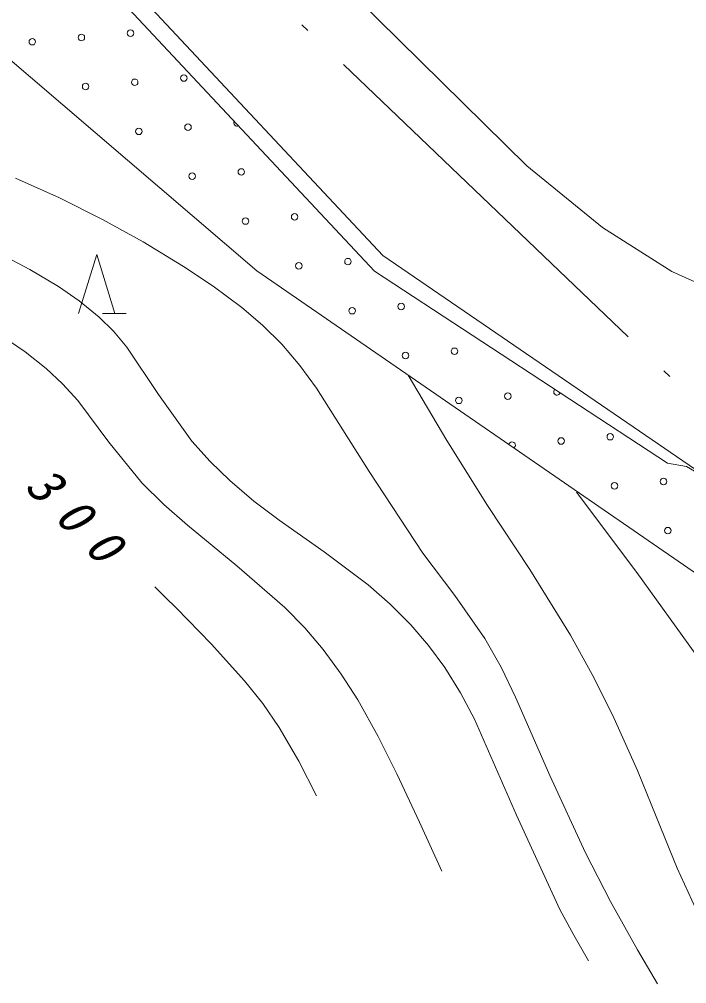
# Model space of a CAD drawing. Units: millimetres, scale not verified. Extents: x 46589 to 686589, y 5897 to 365897.
# Drawn here: x 438833 to 459159, y 254410 to 283775 of the extents above; entities that cross this region are included whole.
import ezdxf

# ---------------------------------------------------------------- set-up
doc = ezdxf.new("R2010")
doc.units = ezdxf.units.MM
doc.header["$LTSCALE"] = 1000
doc.linetypes.add('LONG_DASHED_DOTTED', pattern=[15.25, 12, -1.5, 0.25, -1.5])
doc.layers.add('S-SUV', color=7, linetype='Continuous', lineweight=13)
doc.styles.add('ＭＳ ゴシック', font='')
doc.styles.get('ＭＳ ゴシック').set_extended_font_data('MS Gothic')

msp = doc.modelspace()

# ---------------------------------------------------------------- linework, layer by layer
at = {"layer": 'S-SUV', "linetype": 'LONG_DASHED_DOTTED'}
msp.add_line((426658, 303480), (459168, 272394), dxfattribs=at)
at = {"layer": 'S-SUV'}
for p, q in [((436110, 297245), (454286, 279311)), ((446072, 276117), (427956, 291593)), ((449900, 276581), (440254, 286898)), ((440297, 286092), (449655, 276110)), ((454286, 279311), (456590, 277439)), ((438723, 278935), (440055, 278337)), ((440055, 278337), (441366, 277683)), ((441366, 277683), (442608, 276998)), ((456590, 277439), (458701, 276096)), ((442608, 276998), (443834, 276253)), ((438272, 276623), (439158, 276160)), ((440641, 274817), (441190, 276613)), ((441190, 276613), (441739, 274817)), ((460074, 269622), (449900, 276581)), ((439158, 276160), (440025, 275639)), ((443834, 276253), (444741, 275651)), ((462508, 264779), (446072, 276117)), ((449655, 276110), (458574, 270255)), ((458701, 276096), (461512, 274831)), ((440025, 275639), (440661, 275199)), ((444741, 275651), (445611, 275001)), ((440661, 275199), (441267, 274706)), ((445611, 275001), (446242, 274461)), ((441267, 274706), (441707, 274274)), ((441366, 274817), (442086, 274817)), ((441707, 274274), (442109, 273795)), ((446242, 274461), (446828, 273879)), ((438338, 274105), (439011, 273651)), ((442109, 273795), (443074, 272349)), ((446828, 273879), (447377, 273236)), ((439011, 273651), (439656, 273142)), ((439656, 273142), (440152, 272680)), ((447377, 273236), (447886, 272545)), ((450675, 272942), (451856, 270946)), ((440152, 272680), (440612, 272169)), ((447886, 272545), (449484, 270008)), ((443074, 272349), (444091, 270933)), ((440612, 272169), (441562, 270897)), ((441562, 270897), (442564, 269658)), ((444091, 270933), (444642, 270312)), ((451856, 270946), (453093, 268974)), ((444642, 270312), (445241, 269727)), ((458574, 270255), (459150, 270159)), ((449484, 270008), (451124, 267519)), ((459150, 270159), (460074, 269622)), ((442564, 269658), (443232, 269000)), ((445241, 269727), (445975, 269100)), ((455807, 269374), (457644, 266927)), ((443232, 269000), (443952, 268375)), ((445975, 269100), (446747, 268520)), ((453093, 268974), (454379, 267020)), ((446747, 268520), (448120, 267562)), ((443952, 268375), (445458, 267138)), ((448120, 267562), (449462, 266553)), ((451124, 267519), (452094, 266234)), ((445458, 267138), (446918, 265862)), ((454379, 267020), (455619, 265025)), ((457644, 266927), (459436, 264439)), ((443282, 266174), (442957, 266497)), ((449462, 266553), (450133, 265964)), ((443606, 265850), (443282, 266174)), ((452094, 266234), (453010, 264919)), ((444673, 264759), (443606, 265850)), ((446918, 265862), (447526, 265245)), ((450133, 265964), (450761, 265333)), ((447526, 265245), (448089, 264587)), ((450761, 265333), (451297, 264705)), ((453010, 264919), (453505, 264044)), ((455619, 265025), (456283, 263828)), ((445692, 263632), (444673, 264759)), ((448089, 264587), (448639, 263840)), ((451297, 264705), (451791, 264034)), ((451791, 264034), (452269, 263266)), ((453505, 264044), (453948, 263137)), ((448639, 263840), (449145, 263049)), ((456283, 263828), (456898, 262595)), ((446246, 262938), (445692, 263632)), ((452269, 263266), (452697, 262463)), ((453948, 263137), (454989, 260746)), ((446751, 262210), (446246, 262938)), ((449145, 263049), (449764, 261941)), ((456898, 262595), (457656, 260901)), ((452697, 262463), (453975, 259540)), ((447344, 261182), (446751, 262210)), ((449764, 261941), (450335, 260798)), ((447883, 260129), (447344, 261182)), ((450335, 260798), (451023, 259324)), ((457656, 260901), (458362, 259178)), ((454989, 260746), (456081, 258390)), ((451023, 259324), (451698, 257836)), ((453975, 259540), (455297, 256668)), ((458362, 259178), (458867, 257933)), ((456081, 258390), (456843, 256910)), ((458867, 257933), (459430, 256707)), ((455297, 256668), (455726, 255890)), ((456843, 256910), (457665, 255446)), ((455726, 255890), (456172, 255109)), ((457665, 255446), (457967, 254928)), ((457967, 254928), (458270, 254410))]:
    msp.add_line(p, q, dxfattribs=at)
for centre in [(442219, 283352), (439230, 283093), (440724, 283223), (442348, 281857), (443842, 281987), (440853, 281728), (442477, 280363), (443971, 280492), (444101, 278998), (445595, 279127), (447219, 277762), (445724, 277632), (447348, 276267), (448842, 276396), (448971, 274902), (450466, 275031), (452089, 273666), (450595, 273537), (452219, 272172), (453713, 272301), (456831, 271065), (455337, 270935), (456960, 269570), (458455, 269699), (458584, 268205)]:
    msp.add_circle(centre, 99.5, dxfattribs=at)
for centre, start, end in [((445466, 280621), 150.387, 295.9177), ((455207, 272430), 129.4387, 344.0004), ((453842, 270806), 301.3146, 169.4912)]:
    msp.add_arc(centre, 99.5, start, end, dxfattribs=at)

# ---------------------------------------------------------------- texts
at = {"layer": 'S-SUV', "insert": (438941, 269507), "char_height": 1100, "attachment_point": 7, "rotation": 314.4, "style": 'ＭＳ ゴシック'}
msp.add_mtext('\\T1.73;\\Q15;300', dxfattribs=at)

doc.saveas('drawing.dxf')
